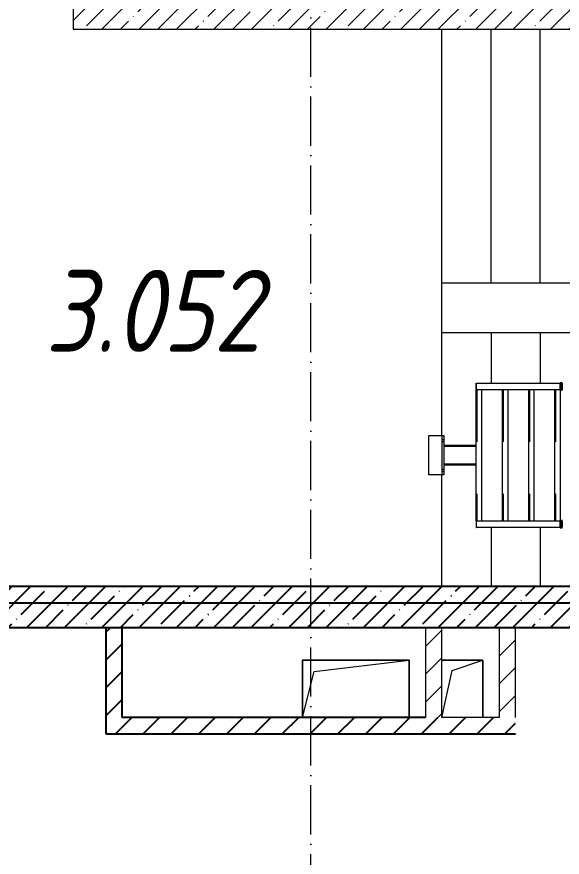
# Model space of a CAD drawing. Header units: millimetres. Extents: x -136833 to 49383, y -8033 to 344618.
# Drawn here: x -114686 to -111358, y 170361 to 175488 of the extents above; entities that cross this region are included whole.
import ezdxf

# ---------------------------------------------------------------- set-up
doc = ezdxf.new("R2010")
doc.units = ezdxf.units.MM
doc.linetypes.add('50_200_ШТРИХ_1Т_ш5_п1_п1_', pattern=[700, 500, -100, 0, -100])
doc.linetypes.add('Штрих', pattern=[635, 317.5, -317.5])
for name, color, linetype, lineweight in [('A-FLOR-____-OTLN', 7, 'Continuous', 9), ('A-GENM-____-HDLN', 7, 'Штрих', 9), ('A-GENM-____-MCUT', 7, 'Continuous', 25), ('A-GENM-____-OTLN', 7, 'Continuous', 9), ('A-WALL-____-MCUT-1', 7, 'Continuous', 9), ('A-WALL-____-PATT-1', 7, 'Continuous', 9), ('A-WALL-FNSH-MCUT-1', 7, 'Continuous', 9), ('S-GRID-____-OTLN-1', 7, '50_200_ШТРИХ_1Т_ш5_п1_п1_', 9), ('S-STRS-____-OTLN-1', 7, 'Continuous', 9)]:
    doc.layers.add(name, color=color, linetype=linetype, lineweight=lineweight)
doc.styles.add('ISOCPEUR_I_2', font='isocpeui.ttf', dxfattribs={"width": 0.85, "height": 2.3})
pattern_1 = [(45, (-129942.25, 127932.03), (-84.8528, 84.8528), [])]
pattern_2 = [(45, (-129942.25, 127932.03), (-114.04925, 114.04925), []), (45, (-129828.2, 127932.03), (-114.04925, 114.04925), [201.612, -40.322, 3.353, -36.97])]

# ---------------------------------------------------------------- blocks, each defined once
blk = doc.blocks.new('ОМ_Нижняя опорная пятка - ОМ_Нижняя опорная пятка-19082064-АР1_План отверстий 3 этажа в осях 1-64_А-ГГ')
at = {"layer": 'A-GENM-____-OTLN'}
for p, q in [((-96, 10), (-96, 0)), ((-84, 10), (-84, 0)), ((84, 10), (84, 0)), ((96, 10), (96, 0))]:
    blk.add_line(p, q, dxfattribs=at)
blk = doc.blocks.new('ОМ_Уголок_ГОСТ 8509-93 - ОМ_Уголок_ГОСТ 8509-93-V92-АР1_План отверстий 3 этажа в осях 1-64_А-ГГ')
at = {"layer": 'A-GENM-____-HDLN'}
blk.add_line((40, -4), (840, -4), dxfattribs=at)
at = {"layer": 'A-GENM-____-OTLN'}
for p, q in [((840, 0), (40, 0)), ((40, -32), (840, -32))]:
    blk.add_line(p, q, dxfattribs=at)
blk = doc.blocks.new('ОМ_Уголок_ГОСТ 8509-93 - ОМ_Уголок_ГОСТ 8509-93-V95-АР1_План отверстий 3 этажа в осях 1-64_А-ГГ')
at = {"layer": 'A-GENM-____-HDLN'}
blk.add_line((40, -4), (840, -4), dxfattribs=at)
at = {"layer": 'A-GENM-____-OTLN'}
for p, q in [((840, 0), (0, 0)), ((1.3, -1.3), (0, 0)), ((40, -32), (840, -32))]:
    blk.add_line(p, q, dxfattribs=at)
blk = doc.blocks.new('ОМ_Труба_ГОСТ 8639-82 - ОМ_Труба_ГОСТ 8639-82-26527904-АР1_План отверстий 3 этажа в осях 1-64_А-ГГ')
at = {"layer": 'A-GENM-____-HDLN'}
for p, q in [((18060, 44935), (17861.5, 44935)), ((18060, 44827), (17861.5, 44827))]:
    blk.add_line(p, q, dxfattribs=at)
at = {"layer": 'A-GENM-____-OTLN'}
for p, q in [((18060, 44941), (17861.5, 44941)), ((18060, 44821), (17861.5, 44821))]:
    blk.add_line(p, q, dxfattribs=at)
blk = doc.blocks.new('ОМ_Уголок_ГОСТ 8510-86 - ОМ_Уголок_ГОСТ 8510-86-19082066-АР1_План отверстий 3 этажа в осях 1-64_А-ГГ')
at = {"layer": 'A-GENM-____-OTLN'}
for p, q in [((0, 0), (0, -90)), ((240, 0), (0, 0)), ((0, -10), (240, -10)), ((240, -90), (240, 0)), ((0, -90), (240, -90))]:
    blk.add_line(p, q, dxfattribs=at)
blk = doc.blocks.new('ОМ_Полоса_Прокат_ГОСТ 103-2006 - ОМ_Полоса_Прокат_ГОСТ 103-2006-20723456-АР1_План отверстий 3 этажа в осях 1-64_А-ГГ')
at = {"layer": 'A-GENM-____-MCUT'}
for p, q in [((18584.3, 45321), (18572.8, 45321)), ((18572.8, 45321), (18572.8, 45281)), ((18584.3, 45281), (18584.3, 45321)), ((18572.8, 45281), (18584.3, 45281))]:
    blk.add_line(p, q, dxfattribs=at)
at = {"layer": 'A-GENM-____-OTLN'}
for p, q in [((18061.3, 45281), (18061.3, 45321)), ((18061.3, 45321), (18572.8, 45321)), ((18572.8, 45281), (18061.3, 45281))]:
    blk.add_line(p, q, dxfattribs=at)
blk = doc.blocks.new('ОМ_Полоса_Прокат_ГОСТ 103-2006 - ОМ_Полоса_Прокат_ГОСТ 103-2006-19082171-АР1_План отверстий 3 этажа в осях 1-64_А-ГГ')
at = {"layer": 'A-GENM-____-OTLN'}
for p, q in [((18060, 44481), (18060, 44441)), ((18061.3, 44481), (18060, 44481)), ((18060, 44441), (18061.3, 44441))]:
    blk.add_line(p, q, dxfattribs=at)
blk = doc.blocks.new('ОМ_Полоса_Прокат_ГОСТ 103-2006 - ОМ_Полоса_Прокат_ГОСТ 103-2006-20723498-АР1_План отверстий 3 этажа в осях 1-64_А-ГГ')
at = {"layer": 'A-GENM-____-MCUT'}
for p, q in [((18584.3, 44481), (18572.8, 44481)), ((18572.8, 44481), (18572.8, 44441)), ((18584.3, 44441), (18584.3, 44481)), ((18572.8, 44441), (18584.3, 44441))]:
    blk.add_line(p, q, dxfattribs=at)
at = {"layer": 'A-GENM-____-OTLN'}
for p, q in [((18061.3, 44441), (18061.3, 44481)), ((18061.3, 44481), (18572.8, 44481)), ((18572.8, 44441), (18061.3, 44441))]:
    blk.add_line(p, q, dxfattribs=at)
blk = doc.blocks.new('AR_Отверстие прямоугольное _в плите_ - AR_Отверстие прямоугольное _в плите_-30552566-АР1_План отверстий 3 этажа в осях 1-64_А-ГГ')
at = {"layer": 'A-GENM-____-OTLN'}
for p, q in [((325, 175), (-325, 175)), ((-325, 175), (-325, -175)), ((-255, 105), (325, 175)), ((325, -175), (325, 175)), ((-325, -175), (-255, 105))]:
    blk.add_line(p, q, dxfattribs=at)
blk = doc.blocks.new('AR_Отверстие прямоугольное _в плите_ - AR_Отверстие прямоугольное _в плите_-30459243-АР1_План отверстий 3 этажа в осях 1-64_А-ГГ')
at = {"layer": 'A-GENM-____-OTLN'}
for p, q in [((125, 175), (-125, 175)), ((-62.5, 112.5), (125, 175)), ((125, -175), (125, 175)), ((-125, -175), (-62.5, 112.5))]:
    blk.add_line(p, q, dxfattribs=at)

msp = doc.modelspace()

# ---------------------------------------------------------------- hatches: boundary and pattern name
h = msp.add_hatch()
h.set_pattern_fill('FP_38', color=256, style=0, pattern_type=2)
h.set_pattern_definition(pattern_2)
h.paths.add_polyline_path([(-106892.3, 171763.1), (-106892.3, 172013.1), (-115342.3, 172013.1), (-115342.3, 171763.1), (-108746.4, 171763.1)], flags=0)
h = msp.add_hatch()
h.set_pattern_fill('FP_4', color=256, style=0, pattern_type=2)
h.set_pattern_definition(pattern_1)
h.paths.add_polyline_path([(-114142.3, 171113.1), (-114042.3, 171113.1), (-114042.3, 171763.1), (-114142.3, 171763.1), (-114142.3, 171667.6)], flags=0)
h = msp.add_hatch()
h.set_pattern_fill('FP_4', color=256, style=0, pattern_type=2)
h.set_pattern_definition(pattern_1)
h.paths.add_polyline_path([(-107792.3, 171113.1), (-107792.3, 171213.1), (-109742.3, 171213.1), (-109742.3, 171113.1), (-108746.4, 171113.1)], flags=0)
h.paths.add_polyline_path([(-109792.3, 171113.1), (-109792.3, 171116.1), (-109745.3, 171116.1), (-109745.3, 171210.1), (-109792.3, 171210.1), (-109792.3, 171213.1), (-111242.3, 171213.1), (-111242.3, 171113.1), (-110513.8, 171113.1)], flags=0)
h.paths.add_polyline_path([(-111642.3, 171113.1), (-111642.3, 171213.1), (-114042.3, 171213.1), (-114042.3, 171113.1), (-112281.3, 171113.1)], flags=0)
at = {"layer": 'A-WALL-____-PATT-1'}
h = msp.add_hatch(dxfattribs=at)
h.set_pattern_fill('FP_38', color=256, style=0, pattern_type=2)
h.set_pattern_definition(pattern_2)
h.paths.add_polyline_path([(-106642.3, 175413.1), (-106392.3, 175413.1), (-106392.3, 175663.1), (-114342.3, 175663.1), (-114342.3, 175413.1), (-108746.4, 175413.1)], flags=0)
h = msp.add_hatch(dxfattribs=at)
h.set_pattern_fill('FP_4', color=256, style=0, pattern_type=2)
h.set_pattern_definition(pattern_1)
h.paths.add_polyline_path([(-112092.3, 171213.1), (-112092.3, 171763.1), (-112192.3, 171763.1), (-112192.3, 171213.1)], flags=0)
h = msp.add_hatch(dxfattribs=at)
h.set_pattern_fill('FP_4', color=256, style=0, pattern_type=2)
h.set_pattern_definition(pattern_1)
h.paths.add_polyline_path([(-111642.3, 171213.1), (-111642.3, 171763.1), (-111742.3, 171763.1), (-111742.3, 171213.1)], flags=0)

# ---------------------------------------------------------------- linework, layer by layer
for p, q in [((-106892.3, 172013.1), (-115342.3, 172013.1)), ((-115392.3, 171763.1), (-106892.3, 171763.1)), ((-114142.3, 171763.1), (-114142.3, 171113.1)), ((-114042.3, 171213.1), (-114042.3, 171763.1)), ((-112192.3, 171213.1), (-114042.3, 171213.1)), ((-114142.3, 171113.1), (-111642.3, 171113.1))]:
    msp.add_line(p, q)
at = {"color": 251, "ltscale": 0.6, "true_color": 0x636466}
msp.add_line((-134611, 171913.1), (-103234.5, 171913.1), dxfattribs=at)
at = {"layer": 'A-FLOR-____-OTLN'}
for p, q in [((-112092.3, 172933.1), (-112092.3, 175413.1)), ((-112092.3, 172013.1), (-112092.3, 172693.1)), ((-112942.3, 171563.1), (-112292.3, 171563.1)), ((-112942.3, 171213.1), (-112942.3, 171563.1)), ((-112292.3, 171563.1), (-112292.3, 171213.1)), ((-112092.3, 171563.1), (-111842.3, 171563.1)), ((-111842.3, 171563.1), (-111842.3, 171213.1))]:
    msp.add_line(p, q, dxfattribs=at)
at = {"layer": 'A-WALL-____-MCUT-1'}
for p, q in [((-114342.3, 175663.1), (-114342.3, 175413.1)), ((-114342.3, 175413.1), (-106642.3, 175413.1))]:
    msp.add_line(p, q, dxfattribs=at)
at = {"layer": 'A-WALL-FNSH-MCUT-1'}
for p, q in [((-112192.3, 171763.1), (-112192.3, 171213.1)), ((-112092.3, 171213.1), (-112092.3, 171763.1)), ((-111742.3, 171763.1), (-111742.3, 171213.1)), ((-111642.3, 171213.1), (-111642.3, 171763.1)), ((-111742.3, 171213.1), (-112092.3, 171213.1))]:
    msp.add_line(p, q, dxfattribs=at)
at = {"layer": 'S-GRID-____-OTLN-1', "color": 251, "ltscale": 0.6, "true_color": 0x636466}
msp.add_line((-112892.3, 123449.4), (-112892.3, 177813), dxfattribs=at)
at = {"layer": 'S-STRS-____-OTLN-1'}
for p, q in [((-112092.3, 173863.1), (-112092.3, 175413.1)), ((-111792.3, 173863.1), (-111792.3, 175413.1)), ((-111792.3, 173863.1), (-111792.3, 175413.1)), ((-111492.3, 173863.1), (-111492.3, 175413.1)), ((-111492.3, 173863.1), (-111492.3, 175413.1)), ((-111792.3, 173863.1), (-112092.3, 173863.1)), ((-111492.3, 173863.1), (-111792.3, 173863.1)), ((-111192.3, 173863.1), (-111492.3, 173863.1)), ((-112092.3, 173563.1), (-111792.3, 173563.1)), ((-111792.3, 173563.1), (-111492.3, 173563.1)), ((-111792.3, 173563.1), (-111792.3, 173253.1)), ((-111792.3, 173563.1), (-111792.3, 173253.1)), ((-111492.3, 173563.1), (-111192.3, 173563.1)), ((-111492.3, 173563.1), (-111492.3, 173253.1)), ((-111492.3, 173563.1), (-111492.3, 173253.1)), ((-111792.3, 172373.1), (-111792.3, 172013.1)), ((-111792.3, 172373.1), (-111792.3, 172013.1)), ((-111492.3, 172373.1), (-111492.3, 172013.1)), ((-111492.3, 172373.1), (-111492.3, 172013.1))]:
    msp.add_line(p, q, dxfattribs=at)

# ---------------------------------------------------------------- block references
at = {"layer": 'A-GENM-____-OTLN', "extrusion": (0, 0, -1)}
for name, p, rotation in [('ОМ_Уголок_ГОСТ 8509-93 - ОМ_Уголок_ГОСТ 8509-93-V95-АР1_План отверстий 3 этажа в осях 1-64_А-ГГ', (111882.3, 173253.1), 269.9999999999989), ('ОМ_Уголок_ГОСТ 8509-93 - ОМ_Уголок_ГОСТ 8509-93-V92-АР1_План отверстий 3 этажа в осях 1-64_А-ГГ', (111722.3, 173253.1), 269.9999999999989), ('ОМ_Уголок_ГОСТ 8509-93 - ОМ_Уголок_ГОСТ 8509-93-V92-АР1_План отверстий 3 этажа в осях 1-64_А-ГГ', (111562.3, 173253.1), 269.9999999999989), ('ОМ_Уголок_ГОСТ 8509-93 - ОМ_Уголок_ГОСТ 8509-93-V92-АР1_План отверстий 3 этажа в осях 1-64_А-ГГ', (111402.3, 173253.1), 269.9999999999989), ('ОМ_Уголок_ГОСТ 8510-86 - ОМ_Уголок_ГОСТ 8510-86-19082066-АР1_План отверстий 3 этажа в осях 1-64_А-ГГ', (112080.8, 172693.1), 89.99999999999918)]:
    msp.add_blockref(name, p, dxfattribs=dict(at, rotation=rotation))
at = {"layer": 'A-GENM-____-OTLN'}
for name, p in [('ОМ_Полоса_Прокат_ГОСТ 103-2006 - ОМ_Полоса_Прокат_ГОСТ 103-2006-20723456-АР1_План отверстий 3 этажа в осях 1-64_А-ГГ', (-129942.3, 127932)), ('ОМ_Труба_ГОСТ 8639-82 - ОМ_Труба_ГОСТ 8639-82-26527904-АР1_План отверстий 3 этажа в осях 1-64_А-ГГ', (-129942.3, 127932)), ('ОМ_Полоса_Прокат_ГОСТ 103-2006 - ОМ_Полоса_Прокат_ГОСТ 103-2006-19082171-АР1_План отверстий 3 этажа в осях 1-64_А-ГГ', (-129942.3, 127932)), ('ОМ_Полоса_Прокат_ГОСТ 103-2006 - ОМ_Полоса_Прокат_ГОСТ 103-2006-20723498-АР1_План отверстий 3 этажа в осях 1-64_А-ГГ', (-129942.3, 127932)), ('AR_Отверстие прямоугольное _в плите_ - AR_Отверстие прямоугольное _в плите_-30552566-АР1_План отверстий 3 этажа в осях 1-64_А-ГГ', (-112617.3, 171388.1)), ('AR_Отверстие прямоугольное _в плите_ - AR_Отверстие прямоугольное _в плите_-30459243-АР1_План отверстий 3 этажа в осях 1-64_А-ГГ', (-111967.3, 171388.1))]:
    msp.add_blockref(name, p, dxfattribs=at)
at = {"layer": 'A-GENM-____-OTLN', "rotation": 90.00000000000084}
msp.add_blockref('ОМ_Нижняя опорная пятка - ОМ_Нижняя опорная пятка-19082064-АР1_План отверстий 3 этажа в осях 1-64_А-ГГ', (-112080.8, 172813.1), dxfattribs=at)

# ---------------------------------------------------------------- texts
at = {"insert": (-114512.5, 173944.3), "char_height": 500, "width": 785.654, "attachment_point": 1, "style": 'ISOCPEUR_I_2'}
msp.add_mtext('3.052', dxfattribs=at)

doc.saveas('drawing.dxf')
